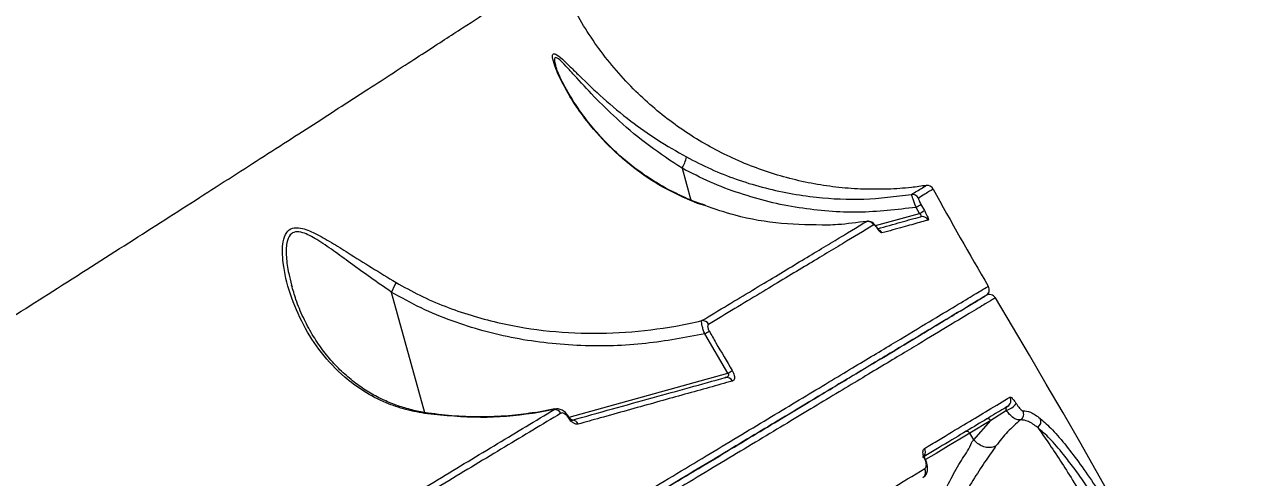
# Model space of a CAD drawing. Header units: millimetres. Extents: x -10374 to 11119, y -8221 to 9433.
# Drawn here: x 5604.7 to 5783.1, y 2603.7 to 2669.9 of the extents above; entities that cross this region are included whole.
import ezdxf

# ---------------------------------------------------------------- set-up
doc = ezdxf.new("R2010")
doc.units = ezdxf.units.MM
for name, color, linetype in [('DIKOM_ОБЪЕКТ', 7, 'Continuous'), ('DIKOM_РАЗМЕР_ЗОНА', 7, 'Continuous'), ('DIKOM_РАЗМЕР_ОБЪЕКТА', 7, 'Continuous')]:
    doc.layers.add(name, color=color, linetype=linetype)
doc.styles.add('style1', font='arial.ttf', dxfattribs={"width": 0.8})
doc.dimstyles.new('1-50', dxfattribs={"dimtxt": 300, "dimasz": 200, "dimexe": 100, "dimexo": 0, "dimgap": 100, "dimtad": 0, "dimdec": 0, "dimtxsty": 'style1', "dimcen": 0, "dimclrd": 7, "dimclre": 7, "dimadec": 1, "dimazin": 2, "dimtfac": 1, "dimtdec": 0, "dimtmove": 1, "dimatfit": 3, "dimfxl": 0, "dimlwd": 25, "dimlwe": 18, "dimarcsym": 0})

# ---------------------------------------------------------------- blocks, each defined once
blk = doc.blocks.new('*D15')
at = {"layer": 'Defpoints', "color": 0, "transparency": 16777216}
for p in [(-5227.87, 8308.78), (9119.43, -1150.4), (-5227.87, -1991.82)]:
    blk.add_point(p, dxfattribs=at)
at = {"layer": 'DIKOM_РАЗМЕР_ОБЪЕКТА', "color": 7, "lineweight": 18, "transparency": 16777216}
for p, q in [((-5227.87, -1991.82), (-5227.87, 8408.78)), ((9119.43, -1150.4), (9119.43, 8408.78))]:
    blk.add_line(p, q, dxfattribs=at)
at = {"layer": 'DIKOM_РАЗМЕР_ОБЪЕКТА', "color": 7, "lineweight": 25, "transparency": 16777216}
for p, q in [((-5027.87, 8308.78), (187.44, 8308.78)), ((8919.43, 8308.78), (1267.22, 8308.78))]:
    blk.add_line(p, q, dxfattribs=at)
at = {"layer": 'DIKOM_РАЗМЕР_ОБЪЕКТА', "color": 7, "transparency": 16777216}
for points in [[(-5027.87, 8342.11), (-5027.87, 8275.44), (-5227.87, 8308.78)], [(8919.43, 8342.11), (8919.43, 8275.44), (9119.43, 8308.78)]]:
    blk.add_solid(points, dxfattribs=at)
at = {"layer": 'DIKOM_РАЗМЕР_ОБЪЕКТА', "color": 0, "transparency": 16777216, "insert": (727.33, 8308.78), "char_height": 300, "attachment_point": 5, "style": 'style1'}
blk.add_mtext('14350', dxfattribs=at)
blk = doc.blocks.new('*D14')
at = {"layer": 'Defpoints', "color": 0, "transparency": 16777216}
for p in [(-7515.85, 9236.32), (11119.43, -1423.4), (-7515.85, -2401.58)]:
    blk.add_point(p, dxfattribs=at)
at = {"layer": 'DIKOM_РАЗМЕР_ЗОНА', "color": 7, "lineweight": 18, "transparency": 16777216}
for p, q in [((-7515.85, -2401.58), (-7515.85, 9336.32)), ((11119.43, -1423.4), (11119.43, 9336.32))]:
    blk.add_line(p, q, dxfattribs=at)
at = {"layer": 'DIKOM_РАЗМЕР_ЗОНА', "color": 7, "lineweight": 25, "transparency": 16777216}
for p, q in [((-7315.85, 9236.32), (77.56, 9236.32)), ((10919.43, 9236.32), (1157.34, 9236.32))]:
    blk.add_line(p, q, dxfattribs=at)
at = {"layer": 'DIKOM_РАЗМЕР_ЗОНА', "color": 7, "transparency": 16777216}
for points in [[(-7315.85, 9269.65), (-7315.85, 9202.98), (-7515.85, 9236.32)], [(10919.43, 9269.65), (10919.43, 9202.98), (11119.43, 9236.32)]]:
    blk.add_solid(points, dxfattribs=at)
at = {"layer": 'DIKOM_РАЗМЕР_ЗОНА', "color": 0, "transparency": 16777216, "insert": (617.45, 9236.32), "char_height": 300, "attachment_point": 5, "style": 'style1'}
blk.add_mtext('18650', dxfattribs=at)

msp = doc.modelspace()

# ---------------------------------------------------------------- linework, layer by layer
at = {"layer": 'DIKOM_ОБЪЕКТ', "color": 7, "linetype": 'Continuous', "lineweight": 15}
for p, q in [((5700.87, 2648.87), (5702.16, 2644.21)), ((5734.4, 2645.03), (5734.62, 2645.16)), ((5703.12, 2643.74), (5703.17, 2643.76)), ((5704.2, 2643.4), (5703.12, 2643.74)), ((5704.27, 2643.46), (5703.19, 2643.82)), ((5729.16, 2640.48), (5735.59, 2642.26)), ((5735.59, 2642.26), (5735.1, 2643.15)), ((5735.81, 2643.58), (5736.3, 2642.69)), ((5729.38, 2640.19), (5729.38, 2640.2)), ((5643.79, 2631.81), (5643.85, 2631.56)), ((5658.37, 2630.79), (5663.24, 2613.2)), ((5707.57, 2618.92), (5704.2, 2624.69)), ((5684.39, 2612.49), (5707.57, 2618.92)), ((5682.18, 2613.63), (5679.35, 2613.12)), ((5682.3, 2613.71), (5679.41, 2613.16)), ((5682.18, 2613.63), (5682.32, 2613.66)), ((5679.35, 2613.12), (5679.41, 2613.17)), ((5746.01, 2612.03), (5742.93, 2610.18)), ((5743.53, 2609.18), (5746.01, 2612.03)), ((5748.31, 2613.49), (5746.01, 2612.03)), ((5743.53, 2609.18), (5742.93, 2610.18)), ((5743.54, 2609.18), (5743.53, 2609.18))]:
    msp.add_line(p, q, dxfattribs=at)
at = {"layer": 'DIKOM_ОБЪЕКТ', "color": 7, "linetype": 'Continuous', "lineweight": 15, "flags": 128}
for points in [[(5729.4, 2640.11), (5729.39, 2640.18), (5729.38, 2640.19)], [(5663.64, 2612.99), (5663.72, 2613.09), (5663.77, 2613.1)], [(5684.23, 2612.45), (5684.31, 2612.52), (5684.34, 2612.56), (5684.34, 2612.57)], [(5742.93, 2610.18), (5741.49, 2609.31), (5739.84, 2608.32), (5738.02, 2607.22), (5736.49, 2606.31)]]:
    msp.add_lwpolyline(points, dxfattribs=at)
at = {"layer": 'DIKOM_ОБЪЕКТ', "color": 7, "linetype": 'Continuous', "lineweight": 15}
for centre, radius, start, end in [((5696.73, 2651.47), 4.89, 327.8086, 348.6969), ((5736.73, 2645.35), 1, 28.2293, 98.9929), ((6063.32, 2821.36), 370, 208.3213, 210.8455), ((5734.55, 2644.04), 1, 28.2914, 98.4104), ((5731.96, 2649.18), 6.79, 297.4849, 304.5318), ((5732.43, 2648.29), 6.81, 297.6773, 304.7103), ((5728.02, 2640.11), 1, 28.1686, 97.9112), ((5736, 2640.82), 0.994, 28.5315, 105.393), ((5729.22, 2638.94), 1.01, 27.9393, 61.9418), ((5650.9, 2635.36), 8.76, 328.5502, 338.7758), ((5744.8, 2631.13), 1, 301, 30.8278), ((5745.83, 2629.42), 1, 30.9526, 121), ((5745.83, 2629.42), 1, 30.9797, 120.9724), ((4709, 2007.6), 1210, 1.54439, 30.95261), ((5703.87, 2625.61), 1.01, 27.6377, 95.94), ((5698.59, 2634.54), 11.33, 299.6475, 303.4361), ((5702.02, 2628.26), 10.87, 300.7089, 304.667), ((5707.39, 2617.39), 0.927, 24.8638, 103.2478), ((5747.96, 2614.94), 0.993, 301.3873, 30.6932), ((5682.25, 2612.62), 1.01, 27.1173, 93.9402), ((5747.32, 2616.42), 3.09, 288.5904, 321.5142), ((5684.84, 2611.16), 0.917, 21.9552, 91.0616), ((5745.59, 2611.84), 0.454, 24.6746, 112.7466), ((5749.82, 2612.96), 1.01, 303.7841, 29.6718), ((5752.33, 2611.88), 1.02, 302.2811, 26.3859), ((5742.52, 2609.99), 0.454, 24.6255, 112.7161), ((5735.47, 2607.43), 0.999, 324.2572, 31.1001), ((5735.53, 2604.49), 0.977, 305.0921, 31.6279)]:
    msp.add_arc(centre, radius, start, end, dxfattribs=at)
for points, knots in [([(5562.58, 2601.66), (5566.74, 2604.28), (5575.06, 2609.51), (5586.9, 2616.98), (5598.23, 2624.15), (5609.35, 2631.21), (5620.13, 2638.07), (5630.44, 2644.66), (5640, 2650.78), (5648.73, 2656.39), (5656.58, 2661.46), (5663.3, 2665.81), (5668.94, 2669.46), (5673.54, 2672.45), (5677.23, 2674.86), (5680, 2676.66), (5681.68, 2677.77), (5682.43, 2678.25), (5682.27, 2678.15), (5682.24, 2678.13)], [0, 0, 0, 0, 0.056668, 0.113336, 0.170567, 0.227798, 0.291067, 0.354384, 0.417651, 0.482784, 0.54797, 0.613102, 0.674379, 0.735703, 0.79698, 0.860026, 0.923122, 0.986167, 1, 1, 1, 1]), ([(5736.58, 2646.36), (5735.86, 2646.25), (5734, 2645.97), (5730.94, 2645.78), (5727.4, 2645.77), (5723.8, 2646.02), (5720.19, 2646.54), (5716.6, 2647.33), (5713.05, 2648.39), (5709.57, 2649.72), (5706.2, 2651.3), (5702.94, 2653.14), (5699.82, 2655.22), (5696.86, 2657.53), (5693.99, 2660.15), (5691.25, 2663.07), (5688.7, 2666.28), (5686.45, 2669.64), (5684.52, 2673.13), (5683.16, 2675.98), (5682.55, 2677.7), (5682.38, 2678.18)], [0, 0, 0, 0, 0.03209, 0.082935, 0.135108, 0.188174, 0.241851, 0.295961, 0.350386, 0.405044, 0.459878, 0.514849, 0.569931, 0.625091, 0.680324, 0.741306, 0.80156, 0.860977, 0.919608, 0.977493, 1, 1, 1, 1]), ([(5703.12, 2643.74), (5701.76, 2644.32), (5699.05, 2645.46), (5694.98, 2647.96), (5691.01, 2651.16), (5687.76, 2654.65), (5685.34, 2657.92), (5683.6, 2660.8), (5682.48, 2663.17), (5681.94, 2664.82), (5681.92, 2665.61), (5682.4, 2665.61), (5683.34, 2664.85), (5684.51, 2663.71), (5685.4, 2662.83), (5685.84, 2662.39)], [0, 0, 0, 0, 0.092124, 0.1844, 0.311566, 0.43891, 0.52765, 0.616526, 0.704651, 0.760393, 0.804737, 0.849426, 0.901008, 0.950431, 1, 1, 1, 1]), ([(5700.87, 2648.87), (5699.25, 2649.93), (5695.98, 2652.08), (5691.88, 2655.53), (5688.36, 2658.92), (5686, 2661.49), (5684.38, 2663.27), (5683.39, 2664.34), (5682.64, 2665.02), (5682.33, 2665.06), (5682.2, 2664.86), (5682.19, 2664.54), (5682.35, 2664.07), (5682.38, 2663.95)], [0, 0, 0, 0, 0.180758, 0.366164, 0.519433, 0.675146, 0.738102, 0.802073, 0.867647, 0.913239, 0.924883, 0.982131, 1, 1, 1, 1]), ([(5699.95, 2645.23), (5699.89, 2645.26), (5699, 2645.66), (5697.37, 2646.6), (5695.05, 2648.07), (5692.82, 2649.76), (5690.68, 2651.67), (5688.63, 2653.8), (5686.73, 2656.11), (5685.18, 2658.32), (5684.01, 2660.27), (5683.22, 2661.77), (5682.75, 2662.84), (5682.47, 2663.59), (5682.4, 2663.85), (5682.37, 2663.95)], [0, 0, 0, 0, 0.006467, 0.092897, 0.184287, 0.280093, 0.379859, 0.486807, 0.599051, 0.713968, 0.799281, 0.870625, 0.932529, 0.973184, 1, 1, 1, 1]), ([(5685.84, 2662.39), (5686.98, 2661.29), (5689.25, 2659.1), (5693.15, 2655.87), (5697.22, 2652.97), (5700.09, 2651.33), (5701.52, 2650.51)], [0, 0, 0, 0, 0.266978, 0.534323, 0.76727, 1, 1, 1, 1]), ([(5701.52, 2650.51), (5702.7, 2649.91), (5706.24, 2648.1), (5712.59, 2645.9), (5720.13, 2644.51), (5727.49, 2644.18), (5732.08, 2644.74), (5734.4, 2645.03)], [0, 0, 0, 0, 0.116579, 0.350265, 0.589707, 0.793089, 1, 1, 1, 1]), ([(5735.1, 2643.15), (5732.29, 2642.82), (5728.04, 2642.31), (5722.31, 2642.54), (5717.94, 2643.04), (5713.59, 2643.9), (5709.25, 2645.16), (5704.98, 2646.77), (5702.24, 2648.17), (5700.87, 2648.87)], [0, 0, 0, 0, 0.240402, 0.36368, 0.486955, 0.613361, 0.739764, 0.869884, 1, 1, 1, 1]), ([(5734.62, 2645.16), (5735.16, 2645.48), (5736.29, 2646.16), (5736.45, 2646.26), (5736.53, 2646.31)], [0, 0, 0, 0, 0.488066, 1, 1, 1, 1]), ([(5737.61, 2645.82), (5737.52, 2645.77), (5737.34, 2645.66), (5736.07, 2644.9), (5735.43, 2644.51)], [0, 0, 0, 0, 0.497004, 1, 1, 1, 1]), ([(5736.53, 2646.31), (5736.57, 2646.33), (5736.6, 2646.35), (5736.58, 2646.34), (5736.58, 2646.33)], [0, 0, 0, 0, 0.913324, 1, 1, 1, 1]), ([(5703.2, 2643.81), (5702.83, 2643.95), (5701.7, 2644.37), (5700.65, 2644.88), (5699.95, 2645.23)], [0, 0, 0, 0, 0.329296, 1, 1, 1, 1]), ([(5735.1, 2643.15), (5735.02, 2643.36), (5734.87, 2643.79), (5734.67, 2644.35), (5734.51, 2644.78), (5734.43, 2644.99), (5734.41, 2645.02), (5734.4, 2645.03)], [0, 0, 0, 0, 0.222339, 0.444831, 0.663783, 0.880637, 1, 1, 1, 1]), ([(5735.43, 2644.51), (5735.43, 2644.5), (5735.41, 2644.48), (5735.44, 2644.37), (5735.52, 2644.16), (5735.65, 2643.88), (5735.76, 2643.68), (5735.81, 2643.58)], [0, 0, 0, 0, 0.148791, 0.348768, 0.557333, 0.778975, 1, 1, 1, 1]), ([(5722.2, 2640.56), (5719.94, 2640.58), (5715.38, 2640.62), (5709.33, 2641.67), (5705.67, 2642.9), (5704.2, 2643.4)], [0, 0, 0, 0, 0.369797, 0.746796, 1, 1, 1, 1]), ([(5735.74, 2641.78), (5735.77, 2641.79), (5735.82, 2641.81), (5735.85, 2641.89), (5735.84, 2641.96), (5735.81, 2642.02), (5735.77, 2642.08), (5735.7, 2642.17), (5735.64, 2642.22), (5735.59, 2642.26)], [0, 0, 0, 0, 0.206767, 0.404879, 0.53936, 0.590431, 0.729299, 0.78576, 1, 1, 1, 1]), ([(5736.3, 2642.69), (5736.38, 2642.55), (5736.54, 2642.26), (5736.73, 2641.85), (5736.86, 2641.54), (5736.91, 2641.34), (5736.89, 2641.31), (5736.87, 2641.3)], [0, 0, 0, 0, 0.206414, 0.413289, 0.614184, 0.813489, 1, 1, 1, 1]), ([(5703.77, 2626.61), (5706.29, 2628.13), (5711.35, 2631.17), (5717.79, 2635.04), (5723.45, 2638.44), (5726.41, 2640.22), (5727.88, 2641.11)], [0, 0, 0, 0, 0.248615, 0.497231, 0.748616, 1, 1, 1, 1]), ([(5728.9, 2640.59), (5727.44, 2639.71), (5724.52, 2637.95), (5718.89, 2634.57), (5712.44, 2630.69), (5707.32, 2627.61), (5704.76, 2626.07)], [0, 0, 0, 0, 0.248616, 0.497233, 0.748616, 1, 1, 1, 1]), ([(5727.88, 2641.11), (5726.47, 2640.92), (5724.57, 2640.66), (5722.68, 2640.58), (5722.2, 2640.56)], [0, 0, 0, 0, 0.746813, 1, 1, 1, 1]), ([(5729.38, 2640.19), (5729.28, 2640.32), (5729.09, 2640.6), (5728.82, 2640.87), (5728.48, 2641.07), (5728.15, 2641.15), (5727.94, 2641.11), (5727.84, 2641.09)], [0, 0, 0, 0, 0.248955, 0.512296, 0.689711, 0.860706, 1, 1, 1, 1]), ([(5729.4, 2640.11), (5729.36, 2640.16), (5729.27, 2640.3), (5729.12, 2640.48), (5728.98, 2640.59), (5728.93, 2640.59), (5728.9, 2640.59)], [0, 0, 0, 0, 0.183562, 0.462674, 0.730956, 1, 1, 1, 1]), ([(5729.41, 2640.03), (5730.63, 2640.36), (5733.22, 2641.08), (5734.86, 2641.54), (5735.74, 2641.78)], [0, 0, 0, 0, 0.470176, 1, 1, 1, 1]), ([(5736.87, 2641.3), (5736.8, 2641.28), (5736.41, 2641.17), (5735.3, 2640.86), (5733.27, 2640.29), (5731.16, 2639.71), (5730.11, 2639.41)], [0, 0, 0, 0, 0.048063, 0.240323, 0.61988, 1, 1, 1, 1]), ([(5663.64, 2612.99), (5662.58, 2613.17), (5660.47, 2613.55), (5657.33, 2614.65), (5654.29, 2616.24), (5651.04, 2618.65), (5648.02, 2621.88), (5645.4, 2625.98), (5643.47, 2630.47), (5642.61, 2634.12), (5642.42, 2636.68), (5642.53, 2638.23), (5642.95, 2639.51), (5643.85, 2640.21), (5645.28, 2640.21), (5647.24, 2639.39), (5649.59, 2638.06), (5652.33, 2636.34), (5655.47, 2634.35), (5657.86, 2632.91), (5659.06, 2632.19)], [0, 0, 0, 0, 0.047839, 0.095733, 0.155127, 0.214619, 0.30207, 0.389665, 0.48175, 0.573688, 0.607072, 0.640386, 0.67723, 0.707557, 0.737924, 0.782832, 0.829121, 0.875538, 0.937764, 1, 1, 1, 1]), ([(5658.37, 2630.79), (5657.35, 2631.49), (5655.32, 2632.89), (5652.51, 2634.93), (5649.89, 2636.84), (5647.55, 2638.45), (5645.65, 2639.47), (5644.31, 2639.66), (5643.46, 2639.17), (5642.99, 2637.86), (5642.98, 2635.87), (5643.26, 2633.76), (5643.64, 2632.37), (5643.79, 2631.81)], [0, 0, 0, 0, 0.120169, 0.241459, 0.346567, 0.453261, 0.548321, 0.604126, 0.659788, 0.731203, 0.826358, 0.929566, 1, 1, 1, 1]), ([(5729.68, 2639.81), (5729.68, 2639.81), (5729.68, 2639.81), (5729.63, 2639.85), (5729.54, 2639.96), (5729.45, 2640.09), (5729.39, 2640.18), (5729.38, 2640.2)], [0, 0, 0, 0, 0.111758, 0.312379, 0.591407, 0.933805, 1, 1, 1, 1]), ([(5730.11, 2639.41), (5730.06, 2639.42), (5729.98, 2639.43), (5729.76, 2639.63), (5729.56, 2639.88), (5729.44, 2640.06), (5729.4, 2640.11)], [0, 0, 0, 0, 0.292729, 0.58492, 0.88202, 1, 1, 1, 1]), ([(5566.4, 2523.94), (5569.77, 2525.97), (5578.86, 2531.43), (5593.2, 2540.04), (5609.19, 2549.65), (5624.64, 2558.94), (5639.48, 2567.85), (5653.64, 2576.36), (5666.8, 2584.26), (5678.95, 2591.56), (5690.08, 2598.25), (5700.38, 2604.44), (5709.77, 2610.08), (5718.2, 2615.15), (5725.48, 2619.52), (5731.62, 2623.21), (5736.64, 2626.23), (5740.62, 2628.62), (5743.51, 2630.36), (5745.27, 2631.41), (5745.66, 2631.65), (5745.66, 2631.65), (5745.66, 2631.65)], [0, 0, 0, 0, 0.031306, 0.084338, 0.137411, 0.190443, 0.245016, 0.299633, 0.354205, 0.407237, 0.46031, 0.513342, 0.567915, 0.622532, 0.677104, 0.730136, 0.783208, 0.83624, 0.890811, 0.945428, 1, 1, 1, 1, 1]), ([(5663.77, 2613.11), (5663.75, 2613.11), (5663.03, 2613.18), (5661.61, 2613.5), (5659.54, 2614.07), (5657.51, 2614.87), (5655.52, 2615.87), (5653.59, 2617.1), (5651.71, 2618.6), (5649.91, 2620.36), (5648.25, 2622.38), (5646.75, 2624.62), (5645.45, 2627.08), (5644.44, 2629.49), (5643.99, 2631.1), (5643.79, 2631.81)], [0, 0, 0, 0, 0.000979, 0.063491, 0.127913, 0.195851, 0.267668, 0.343696, 0.425038, 0.514118, 0.607482, 0.705642, 0.808688, 0.916296, 1, 1, 1, 1]), ([(5659.06, 2632.19), (5660.21, 2631.55), (5663.71, 2629.6), (5669.98, 2627.21), (5677.61, 2625.44), (5685.2, 2624.69), (5692.61, 2624.8), (5698.82, 2625.54), (5702.5, 2626.33), (5703.77, 2626.61)], [0, 0, 0, 0, 0.085626, 0.259057, 0.432615, 0.593301, 0.75454, 0.915348, 1, 1, 1, 1]), ([(5207.33, 2307.02), (5212.06, 2309.86), (5222.65, 2316.23), (5239.69, 2326.47), (5258.36, 2337.68), (5277.47, 2349.17), (5296.92, 2360.85), (5316.61, 2372.69), (5336.5, 2384.64), (5356.55, 2396.68), (5376.72, 2408.8), (5396.96, 2420.96), (5417.16, 2433.1), (5437.23, 2445.16), (5456.86, 2456.96), (5476.03, 2468.48), (5494.72, 2479.71), (5513.12, 2490.76), (5531.16, 2501.6), (5548.74, 2512.16), (5566.05, 2522.56), (5583.01, 2532.75), (5599.58, 2542.71), (5615.5, 2552.28), (5630.72, 2561.42), (5645.14, 2570.08), (5658.72, 2578.24), (5671.42, 2585.87), (5683.23, 2592.97), (5694.13, 2599.52), (5704.07, 2605.49), (5712.99, 2610.86), (5720.37, 2615.29), (5726.4, 2618.91), (5731.29, 2621.85), (5735.47, 2624.36), (5738.97, 2626.47), (5741.75, 2628.14), (5743.76, 2629.34), (5745.04, 2630.11), (5745.22, 2630.22), (5745.31, 2630.28)], [0, 0, 0, 0, 0.021635, 0.048472, 0.075394, 0.102358, 0.129323, 0.156245, 0.183082, 0.209919, 0.236841, 0.263805, 0.29077, 0.317692, 0.344529, 0.370377, 0.3963, 0.422262, 0.448224, 0.474147, 0.499995, 0.526832, 0.553754, 0.580718, 0.607683, 0.634604, 0.661441, 0.688278, 0.7152, 0.742165, 0.769129, 0.796051, 0.822888, 0.844633, 0.866402, 0.88817, 0.909915, 0.932424, 0.954958, 0.977491, 1, 1, 1, 1]), ([(5746.69, 2629.93), (5746.64, 2629.9), (5746.51, 2629.83), (5745.39, 2629.15), (5743.04, 2627.74), (5739.56, 2625.65), (5734.92, 2622.86), (5729.11, 2619.37), (5722.25, 2615.25), (5714.4, 2610.53), (5705.61, 2605.25), (5695.76, 2599.33), (5684.83, 2592.76), (5672.82, 2585.55), (5660.01, 2577.85), (5646.45, 2569.71), (5632.23, 2561.16), (5617.11, 2552.08), (5601.11, 2542.46), (5584.27, 2532.34), (5567.15, 2522.06), (5549.85, 2511.66), (5532.47, 2501.22), (5514.52, 2490.43), (5496.03, 2479.32), (5477.04, 2467.92), (5457.72, 2456.31), (5438.12, 2444.53), (5418.29, 2432.62), (5398.18, 2420.53), (5377.83, 2408.3), (5357.32, 2395.98), (5337.09, 2383.82), (5317.22, 2371.88), (5297.74, 2360.18), (5278.36, 2348.54), (5259.13, 2336.98), (5240.14, 2325.57), (5222.87, 2315.2), (5212.16, 2308.76), (5207.42, 2305.91)], [0, 0, 0, 0, 0.015651, 0.042167, 0.068704, 0.09522, 0.122506, 0.149814, 0.177101, 0.203617, 0.230153, 0.256669, 0.283955, 0.311264, 0.33855, 0.365066, 0.391602, 0.418118, 0.445404, 0.472713, 0.499999, 0.52556, 0.55114, 0.576701, 0.602949, 0.629218, 0.655467, 0.681983, 0.708519, 0.735035, 0.762321, 0.78963, 0.816916, 0.843432, 0.869969, 0.896485, 0.923771, 0.951079, 0.978366, 1, 1, 1, 1]), ([(5745.32, 2630.28), (5745.21, 2630.21), (5745, 2630.08), (5743.28, 2629.05), (5740.52, 2627.4), (5736.59, 2625.03), (5731.48, 2621.96), (5725.31, 2618.26), (5718.13, 2613.94), (5710, 2609.06), (5700.8, 2603.53), (5690.49, 2597.34), (5679.11, 2590.49), (5667.6, 2583.58), (5656.22, 2576.75), (5645.17, 2570.11), (5633.59, 2563.15), (5621.36, 2555.8), (5608.48, 2548.06), (5594.94, 2539.92), (5580.98, 2531.53), (5571.31, 2525.73), (5566.48, 2522.82)], [0, 0, 0, 0, 0.053031, 0.106103, 0.159133, 0.213705, 0.26832, 0.322892, 0.375923, 0.428995, 0.482027, 0.536599, 0.591215, 0.645787, 0.689277, 0.732812, 0.776347, 0.819837, 0.864853, 0.909919, 0.954984, 1, 1, 1, 1]), ([(5704.2, 2624.69), (5701.34, 2624.15), (5695.37, 2623.01), (5687.64, 2622.81), (5681.26, 2623.26), (5676.48, 2623.98), (5671.8, 2625.05), (5667.2, 2626.52), (5662.67, 2628.38), (5659.8, 2629.99), (5658.37, 2630.79)], [0, 0, 0, 0, 0.184783, 0.385689, 0.488233, 0.590768, 0.691552, 0.792324, 0.896172, 1, 1, 1, 1]), ([(5704.2, 2624.69), (5704.12, 2624.89), (5703.97, 2625.29), (5703.82, 2625.84), (5703.73, 2626.28), (5703.73, 2626.52), (5703.76, 2626.58), (5703.77, 2626.61)], [0, 0, 0, 0, 0.222175, 0.44441, 0.6651, 0.892226, 1, 1, 1, 1]), ([(5704.76, 2626.07), (5704.76, 2626.07), (5704.71, 2626.04), (5704.65, 2625.96), (5704.61, 2625.79), (5704.63, 2625.58), (5704.71, 2625.33), (5704.79, 2625.17), (5704.84, 2625.09)], [0, 0, 0, 0, 0.035383, 0.25732, 0.448072, 0.62801, 0.814188, 1, 1, 1, 1]), ([(5704.84, 2625.09), (5705.17, 2624.51), (5706.28, 2622.58), (5707.41, 2620.67), (5708.2, 2619.33)], [0, 0, 0, 0, 0.299603, 1, 1, 1, 1]), ([(5707.18, 2618.3), (5707.24, 2618.31), (5707.37, 2618.35), (5707.54, 2618.44), (5707.66, 2618.54), (5707.7, 2618.63), (5707.71, 2618.69), (5707.71, 2618.75), (5707.68, 2618.81), (5707.63, 2618.87), (5707.59, 2618.91), (5707.57, 2618.92)], [0, 0, 0, 0, 0.18527, 0.430682, 0.610307, 0.693543, 0.74666, 0.808317, 0.866876, 0.929966, 1, 1, 1, 1]), ([(5708.2, 2619.33), (5708.27, 2619.2), (5708.4, 2618.96), (5708.52, 2618.59), (5708.56, 2618.27), (5708.51, 2618.01), (5708.39, 2617.85), (5708.28, 2617.8), (5708.24, 2617.78)], [0, 0, 0, 0, 0.1643, 0.329032, 0.48972, 0.661588, 0.861366, 1, 1, 1, 1]), ([(5684.68, 2612.05), (5688.71, 2613.17), (5696.8, 2615.42), (5703.72, 2617.33), (5707.18, 2618.3)], [0, 0, 0, 0, 0.499178, 1, 1, 1, 1]), ([(5708.24, 2617.78), (5707.96, 2617.71), (5706.56, 2617.32), (5702.83, 2616.28), (5696.76, 2614.59), (5690.56, 2612.86), (5686.76, 2611.8), (5685.69, 2611.5)], [0, 0, 0, 0, 0.041373, 0.206871, 0.538149, 0.869429, 1, 1, 1, 1]), ([(5736.33, 2607.95), (5736.5, 2608.05), (5737.37, 2608.57), (5739.54, 2609.88), (5742.56, 2611.69), (5745.99, 2613.75), (5747.81, 2614.84), (5748.82, 2615.45)], [0, 0, 0, 0, 0.032166, 0.160836, 0.418396, 0.675957, 1, 1, 1, 1]), ([(5748.82, 2615.45), (5748.82, 2615.45), (5748.87, 2615.48), (5749.01, 2615.42), (5749.26, 2615.17), (5749.5, 2614.86), (5749.66, 2614.62), (5749.74, 2614.5)], [0, 0, 0, 0, 0.063941, 0.388601, 0.645624, 0.822304, 1, 1, 1, 1]), ([(5646.18, 2591.99), (5649.45, 2593.95), (5656, 2597.89), (5665.22, 2603.43), (5674.03, 2608.73), (5679.46, 2611.99), (5682.18, 2613.63)], [0, 0, 0, 0, 0.249122, 0.498244, 0.749121, 1, 1, 1, 1]), ([(5684.33, 2612.56), (5684.21, 2612.74), (5683.94, 2613.14), (5683.39, 2613.53), (5682.82, 2613.75), (5682.46, 2613.7), (5682.32, 2613.68)], [0, 0, 0, 0, 0.244527, 0.557457, 0.814725, 1, 1, 1, 1]), ([(5748.48, 2614.1), (5747.72, 2613.64), (5746.19, 2612.72), (5743.29, 2610.97), (5739.96, 2608.98), (5737.33, 2607.4), (5736.02, 2606.61)], [0, 0, 0, 0, 0.249314, 0.498628, 0.749313, 1, 1, 1, 1]), ([(5748.31, 2613.49), (5748.3, 2613.52), (5748.28, 2613.57), (5748.27, 2613.67), (5748.27, 2613.8), (5748.33, 2613.96), (5748.41, 2614.05), (5748.47, 2614.09), (5748.48, 2614.1)], [0, 0, 0, 0, 0.072598, 0.122805, 0.278997, 0.549059, 0.924744, 1, 1, 1, 1]), ([(5749.74, 2614.5), (5749.83, 2614.37), (5749.99, 2614.12), (5750.25, 2613.79), (5750.52, 2613.51), (5750.64, 2613.47), (5750.7, 2613.46)], [0, 0, 0, 0, 0.184903, 0.368562, 0.650076, 1, 1, 1, 1]), ([(5683.15, 2613.08), (5680.45, 2611.46), (5675.04, 2608.21), (5666.25, 2602.92), (5657, 2597.36), (5650.4, 2593.4), (5647.1, 2591.41)], [0, 0, 0, 0, 0.24912, 0.498243, 0.749122, 1, 1, 1, 1]), ([(5679.35, 2613.12), (5679.24, 2613.1), (5676.62, 2612.7), (5671.36, 2612.24), (5666.23, 2612.74), (5663.64, 2612.99)], [0, 0, 0, 0, 0.021095, 0.505712, 1, 1, 1, 1]), ([(5679.41, 2613.2), (5678.28, 2613.04), (5675.77, 2612.68), (5671.86, 2612.52), (5667.77, 2612.61), (5665.09, 2612.94), (5663.76, 2613.1)], [0, 0, 0, 0, 0.218957, 0.483714, 0.746003, 1, 1, 1, 1]), ([(5684.23, 2612.45), (5684.21, 2612.49), (5684.11, 2612.65), (5683.89, 2612.88), (5683.61, 2613.07), (5683.35, 2613.15), (5683.21, 2613.1), (5683.15, 2613.08)], [0, 0, 0, 0, 0.079784, 0.318043, 0.555565, 0.777378, 1, 1, 1, 1]), ([(5685.69, 2611.5), (5685.57, 2611.49), (5685.35, 2611.47), (5684.94, 2611.67), (5684.55, 2612.01), (5684.33, 2612.31), (5684.23, 2612.45)], [0, 0, 0, 0, 0.259132, 0.517655, 0.781154, 1, 1, 1, 1]), ([(5684.83, 2612.07), (5684.84, 2612.07), (5684.84, 2612.07), (5684.75, 2612.11), (5684.61, 2612.23), (5684.45, 2612.39), (5684.37, 2612.52), (5684.34, 2612.57)], [0, 0, 0, 0, 0.123181, 0.345626, 0.601094, 0.848346, 1, 1, 1, 1]), ([(5750.38, 2612.12), (5749.73, 2611.56), (5748.41, 2610.44), (5747.32, 2609.02), (5746.77, 2608.31)], [0, 0, 0, 0, 0.497848, 1, 1, 1, 1]), ([(5750.38, 2612.12), (5750.21, 2612.1), (5749.88, 2612.06), (5749.28, 2612.42), (5748.75, 2612.9), (5748.46, 2613.29), (5748.31, 2613.49)], [0, 0, 0, 0, 0.331227, 0.607791, 0.798304, 1, 1, 1, 1]), ([(5752.87, 2611.01), (5752.4, 2611.36), (5751.44, 2612.04), (5750.74, 2612.09), (5750.38, 2612.12)], [0, 0, 0, 0, 0.496483, 1, 1, 1, 1]), ([(5750.7, 2613.46), (5751.06, 2613.43), (5751.77, 2613.38), (5752.75, 2612.68), (5753.24, 2612.33)], [0, 0, 0, 0, 0.496496, 1, 1, 1, 1]), ([(5753.24, 2612.33), (5753.82, 2611.82), (5754.98, 2610.8), (5756.97, 2608.47), (5759.07, 2605.69), (5761.25, 2602.55), (5763.57, 2598.98), (5766.03, 2595), (5768.59, 2590.69), (5771.22, 2586.1), (5773.9, 2581.3), (5776.61, 2576.34), (5778.39, 2572.97), (5779.29, 2571.29)], [0, 0, 0, 0, 0.100969, 0.201936, 0.29034, 0.379025, 0.467425, 0.556114, 0.645093, 0.733781, 0.822424, 0.911354, 1, 1, 1, 1]), ([(5752.87, 2611.01), (5753.3, 2610.41), (5754.16, 2609.19), (5755.85, 2606.65), (5757.71, 2603.75), (5759.71, 2600.6), (5761.9, 2597.06), (5764.29, 2593.18), (5766.83, 2589), (5769.48, 2584.59), (5772.23, 2580), (5775.02, 2575.28), (5776.9, 2572.08), (5777.83, 2570.49)], [0, 0, 0, 0, 0.103374, 0.206752, 0.294606, 0.382737, 0.470592, 0.558747, 0.647179, 0.735334, 0.823466, 0.911871, 1, 1, 1, 1]), ([(5778.4, 2570.83), (5777.11, 2573.26), (5775.15, 2576.96), (5772.51, 2581.76), (5769.89, 2586.44), (5767.32, 2590.9), (5764.85, 2595), (5762.46, 2598.84), (5760.21, 2602.26), (5758.13, 2605.16), (5756.41, 2607.4), (5754.59, 2609.52), (5753.45, 2610.51), (5752.87, 2611.01)], [0, 0, 0, 0, 0.131216, 0.198785, 0.26635, 0.397566, 0.465155, 0.532744, 0.663479, 0.730815, 0.79815, 0.898244, 1, 1, 1, 1]), ([(5732.11, 2574.32), (5732.12, 2575.37), (5732.14, 2577.48), (5732.46, 2581.17), (5733.1, 2584.89), (5734.06, 2588.85), (5735.44, 2593.09), (5737.06, 2597.12), (5738.69, 2600.63), (5740.21, 2603.54), (5741.71, 2606.38), (5742.87, 2607.76), (5743.37, 2609.18), (5743.54, 2609.18), (5743.54, 2609.18)], [0, 0, 0, 0, 0.107514, 0.215376, 0.313733, 0.412066, 0.526779, 0.641368, 0.72483, 0.808221, 0.890895, 0.973493, 0.999989, 1, 1, 1, 1]), ([(5746.77, 2608.31), (5746.62, 2608.09), (5745.98, 2607.2), (5744.71, 2605.35), (5742.97, 2602.63), (5741.19, 2599.64), (5739.27, 2596.11), (5737.32, 2592.05), (5735.61, 2587.81), (5734.34, 2583.87), (5733.43, 2580.17), (5732.85, 2576.53), (5732.69, 2574.48), (5732.61, 2573.46)], [0, 0, 0, 0, 0.027593, 0.112179, 0.196824, 0.280738, 0.364706, 0.478249, 0.59191, 0.688653, 0.785416, 0.892863, 1, 1, 1, 1]), ([(5746.77, 2608.31), (5746.74, 2608.29), (5746.65, 2608.24), (5746.34, 2608.11), (5745.79, 2608.03), (5745.01, 2608.16), (5744.2, 2608.53), (5743.77, 2608.95), (5743.54, 2609.18)], [0, 0, 0, 0, 0.034284, 0.106079, 0.322066, 0.538052, 0.754015, 1, 1, 1, 1]), ([(5736.35, 2606.44), (5736.34, 2606.47), (5736.27, 2606.61), (5736.16, 2606.89), (5736.09, 2607.25), (5736.09, 2607.7), (5736.23, 2607.85), (5736.33, 2607.95)], [0, 0, 0, 0, 0.034873, 0.162038, 0.336206, 0.559119, 1, 1, 1, 1]), ([(5736.15, 2603.77), (5736.2, 2603.79), (5736.44, 2603.92), (5736.69, 2604.38), (5736.82, 2605.02), (5736.72, 2605.67), (5736.53, 2606.23), (5736.39, 2606.47), (5736.35, 2606.53)], [0, 0, 0, 0, 0.058115, 0.28732, 0.509782, 0.769245, 0.945026, 1, 1, 1, 1]), ([(5736.42, 2606.42), (5736.41, 2606.44), (5736.37, 2606.52), (5736.33, 2606.64), (5736.28, 2606.78), (5736.27, 2606.91), (5736.27, 2606.92), (5736.27, 2606.92)], [0, 0, 0, 0, 0.066985, 0.213539, 0.407663, 0.673118, 1, 1, 1, 1]), ([(5736.37, 2605.01), (5736.46, 2605.1), (5736.6, 2605.25), (5736.61, 2605.67), (5736.53, 2606.02), (5736.43, 2606.28), (5736.37, 2606.42), (5736.35, 2606.44)], [0, 0, 0, 0, 0.445591, 0.66231, 0.836447, 0.965625, 1, 1, 1, 1]), ([(5712.2, 2590.48), (5714.55, 2591.89), (5719.23, 2594.71), (5725.53, 2598.5), (5731.33, 2601.98), (5734.69, 2604), (5736.37, 2605.01)], [0, 0, 0, 0, 0.249097, 0.498194, 0.749097, 1, 1, 1, 1])]:
    msp.add_open_spline(points, degree=3, knots=knots, dxfattribs=at)

# ---------------------------------------------------------------- dimensions: what is measured, and where the dimension line sits
at = {"layer": 'DIKOM_РАЗМЕР_ЗОНА'}
dim = msp.add_linear_dim(base=(-7515.85, 9236.32), p1=(11119.43, -1423.4), p2=(-7515.85, -2401.58), angle=180, text='18650', dimstyle='1-50', override={"dimscale": 1, "dimtix": 0, "dimtofl": 1, "dimtmove": 1, "dimatfit": 3}, dxfattribs=at)
dim.commit()
dim.dimension.update_dxf_attribs({"geometry": '*D14', "text_midpoint": (617.45, 9236.32), "dimtype": 160})
at = {"layer": 'DIKOM_РАЗМЕР_ОБЪЕКТА'}
dim = msp.add_linear_dim(base=(-5227.87, 8308.78), p1=(9119.43, -1150.4), p2=(-5227.87, -1991.82), angle=180, text='14350', dimstyle='1-50', override={"dimscale": 1, "dimtix": 0, "dimtofl": 1, "dimtmove": 1, "dimatfit": 3}, dxfattribs=at)
dim.commit()
dim.dimension.update_dxf_attribs({"geometry": '*D15', "text_midpoint": (727.33, 8308.78), "dimtype": 160})

doc.saveas('drawing.dxf')
